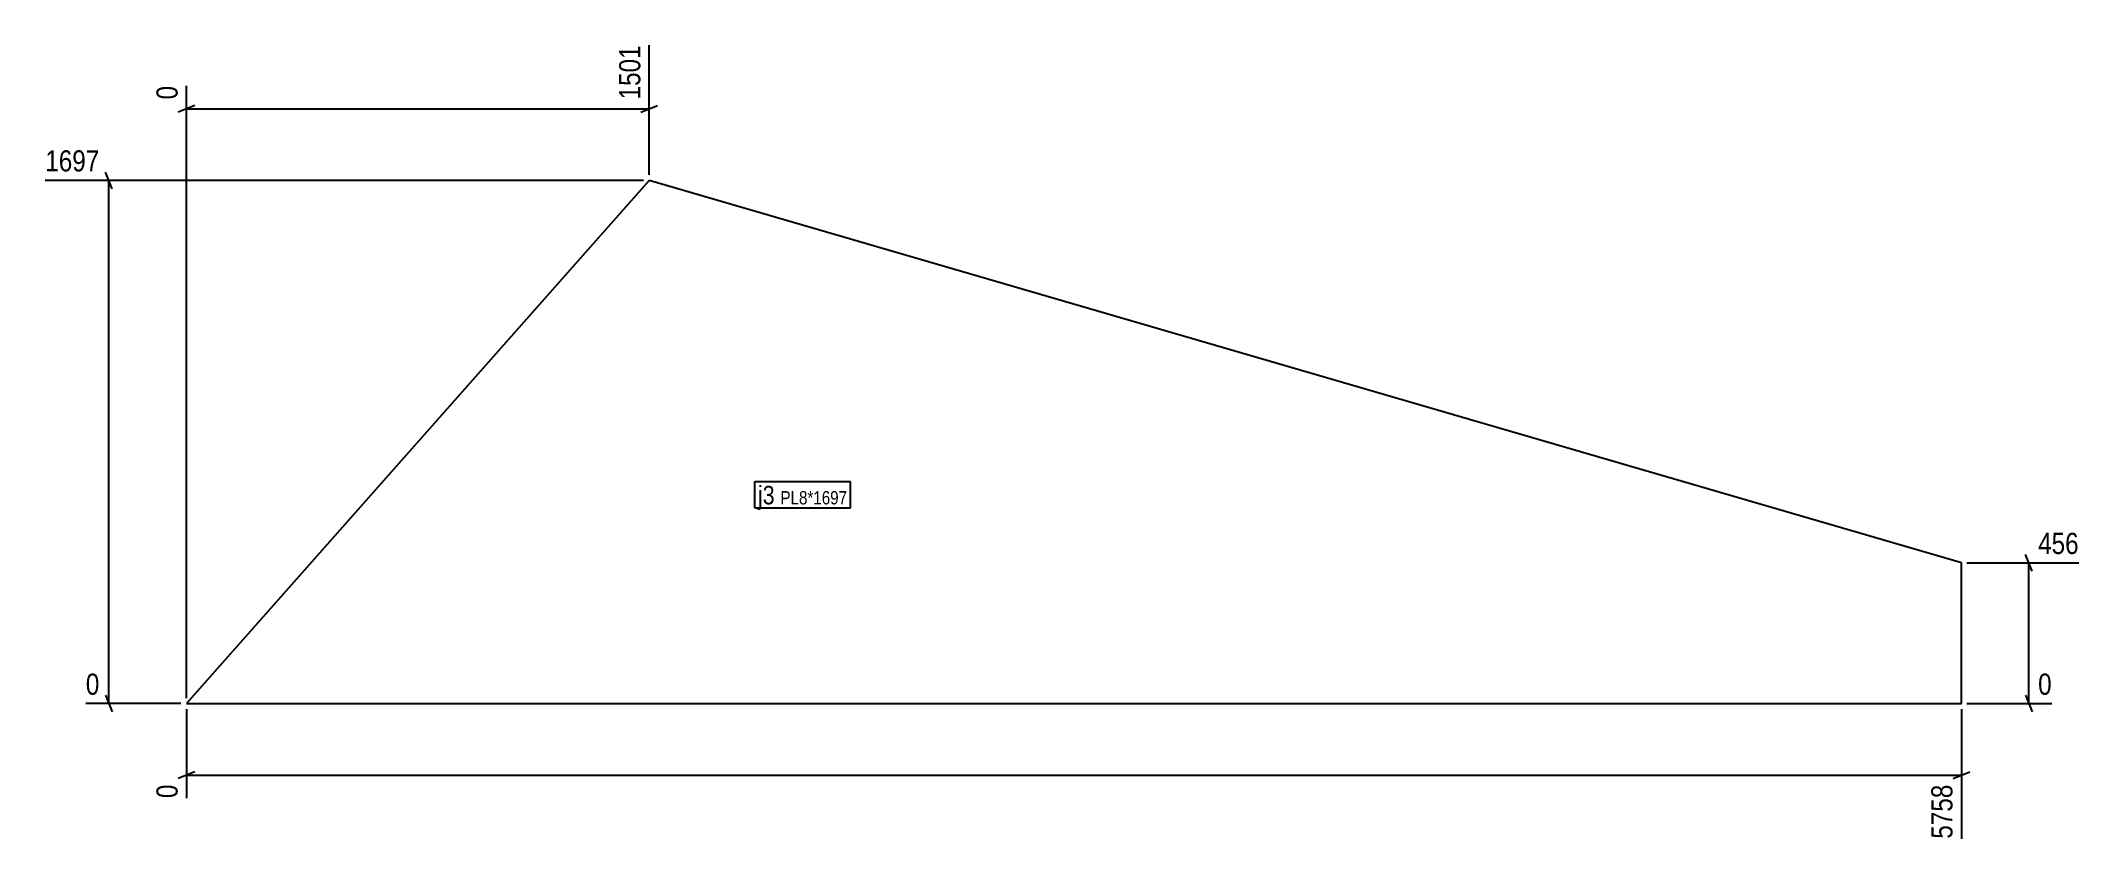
# Model space of a CAD drawing. Header units: millimetres. Extents: x 40 to 6665, y 40 to 2641.
import ezdxf

# ---------------------------------------------------------------- set-up
doc = ezdxf.new("R2010")
doc.units = ezdxf.units.MM
for name, color, linetype in [('MÅLSÆTNING', 7, 'Continuous'), ('STÅL', 7, 'Continuous'), ('TEKST', 7, 'Continuous')]:
    doc.layers.add(name, color=color, linetype=linetype)
doc.styles.add('Arial Narrow', font='ARIALN.TTF', dxfattribs={"height": 0.2})

msp = doc.modelspace()

# ---------------------------------------------------------------- linework, layer by layer
at = {"layer": 'MÅLSÆTNING', "color": 7, "linetype": 'Continuous'}
for p, q in [((2013.1, 2206.4), (2013.1, 2626.2)), ((512.1, 509.8), (512.1, 2494.6)), ((539.1, 2430.9), (485.1, 2409.3)), ((512.1, 2420.1), (2013.1, 2420.1)), ((1986.1, 2409.3), (2040.1, 2430.9)), ((1995.1, 2188.4), (54, 2188.4)), ((270.9, 2161.4), (249.3, 2215.4)), ((260.1, 491.8), (260.1, 2188.4)), ((6287.6, 948.1), (6650.3, 948.1)), ((6498.9, 921.1), (6477.3, 975.1)), ((6488.1, 491.8), (6488.1, 948.1)), ((494.1, 491.8), (185.6, 491.8)), ((249.3, 518.8), (270.9, 464.8)), ((512.1, 473.8), (512.1, 185.6)), ((6269.6, 473.8), (6269.6, 54)), ((6287.6, 491.8), (6562.6, 491.8)), ((6477.3, 518.8), (6498.9, 464.8)), ((539.1, 270.9), (485.1, 249.3)), ((6242.6, 249.3), (6296.6, 270.9)), ((512.1, 260.1), (6269.6, 260.1))]:
    msp.add_line(p, q, dxfattribs=at)
at = {"layer": 'STÅL', "color": 2, "linetype": 'Continuous'}
for p, q in [((2013.1, 2188.4), (512.1, 491.8)), ((6269.6, 948.1), (2013.1, 2188.4)), ((6269.6, 491.8), (6269.6, 948.1)), ((512.1, 491.8), (6269.6, 491.8))]:
    msp.add_line(p, q, dxfattribs=at)

# ---------------------------------------------------------------- next in the draw order: wipeouts: each hides what was drawn before it
at = {"color": 0, "linetype": 'Continuous'}
for points in [[(1998.7, 2640.6), (1897.9, 2640.6), (1897.9, 2436.3), (1998.7, 2436.3)], [(497.7, 2509), (396.9, 2509), (396.9, 2436.3), (497.7, 2436.3)], [(243.9, 2202.8), (243.9, 2303.6), (39.6, 2303.6), (39.6, 2202.8)], [(6664.7, 962.5), (6664.7, 1063.3), (6504.3, 1063.3), (6504.3, 962.5)], [(243.9, 506.2), (243.9, 607), (171.2, 607), (171.2, 506.2)], [(6577, 506.2), (6577, 607), (6504.3, 607), (6504.3, 506.2)], [(497.7, 243.9), (396.9, 243.9), (396.9, 171.2), (497.7, 171.2)], [(6255.2, 243.9), (6154.4, 243.9), (6154.4, 39.6), (6255.2, 39.6)]]:
    msp.add_wipeout(points, dxfattribs=at).dxf.layer = 'MÅLSÆTNING'
at = {"color": 0}
msp.add_wipeout([(2419.9, 1137.9), (2419.9, 1200.9), (2366.2, 1200.9), (2366.2, 1137.9)], dxfattribs=at).dxf.layer = 'TEKST'

# ---------------------------------------------------------------- next in the draw order: texts
at = {"layer": 'MÅLSÆTNING', "color": 3, "linetype": 'Continuous', "style": 'Arial Narrow'}
for s, height, p in [('1501', 68.72, (1984.3, 2450.7)), ('0', 68.7, (483.3, 2450.7)), ('0', 68.7, (483.3, 185.6)), ('5758', 68.72, (6240.8, 54))]:
    msp.add_text(s, height=height, rotation=90.00021, dxfattribs=at).set_placement(p)
for s, height, p in [('1697', 68.72, (54, 2217.2)), ('456', 68.72, (6518.7, 976.9)), ('0', 68.7, (185.6, 520.6)), ('0', 68.7, (6518.7, 520.6))]:
    msp.add_text(s, height=height, dxfattribs=at).set_placement(p)

# ---------------------------------------------------------------- next in the draw order: wipeouts: each hides what was drawn before it
at = {"color": 0}
msp.add_wipeout([(2419.9, 1137.9), (2419.9, 1200.9), (2366.2, 1200.9), (2366.2, 1137.9)], dxfattribs=at).dxf.layer = 'TEKST'

# ---------------------------------------------------------------- next in the draw order: linework, layer by layer
at = {"layer": 'TEKST', "color": 7, "linetype": 'Continuous'}
msp.add_line((2355.4, 1127.1), (2355.4, 1211.7), dxfattribs=at)

# ---------------------------------------------------------------- next in the draw order: wipeouts: each hides what was drawn before it
at = {"color": 0}
msp.add_wipeout([(2655.4, 1137.9), (2655.4, 1182.9), (2438.8, 1182.9), (2438.8, 1137.9)], dxfattribs=at).dxf.layer = 'TEKST'

# ---------------------------------------------------------------- next in the draw order: wipeouts: each hides what was drawn before it
msp.add_wipeout([(2655.4, 1137.9), (2655.4, 1182.9), (2438.8, 1182.9), (2438.8, 1137.9)], dxfattribs=at).dxf.layer = 'TEKST'

# ---------------------------------------------------------------- next in the draw order: linework, layer by layer
at = {"layer": 'TEKST', "color": 7, "linetype": 'Continuous'}
for p, q in [((2355.4, 1211.7), (2666.2, 1211.7)), ((2666.2, 1127.1), (2666.2, 1211.7)), ((2355.4, 1127.1), (2666.2, 1127.1))]:
    msp.add_line(p, q, dxfattribs=at)

# ---------------------------------------------------------------- next in the draw order: texts
at = {"layer": 'TEKST', "color": 3, "style": 'Arial Narrow'}
for s, height, p in [('j3', 60.13, (2366.2, 1137.9)), ('PL8*1697', 42.95, (2438.8, 1137.9))]:
    msp.add_text(s, height=height, dxfattribs=at).set_placement(p)

doc.saveas('drawing.dxf')
